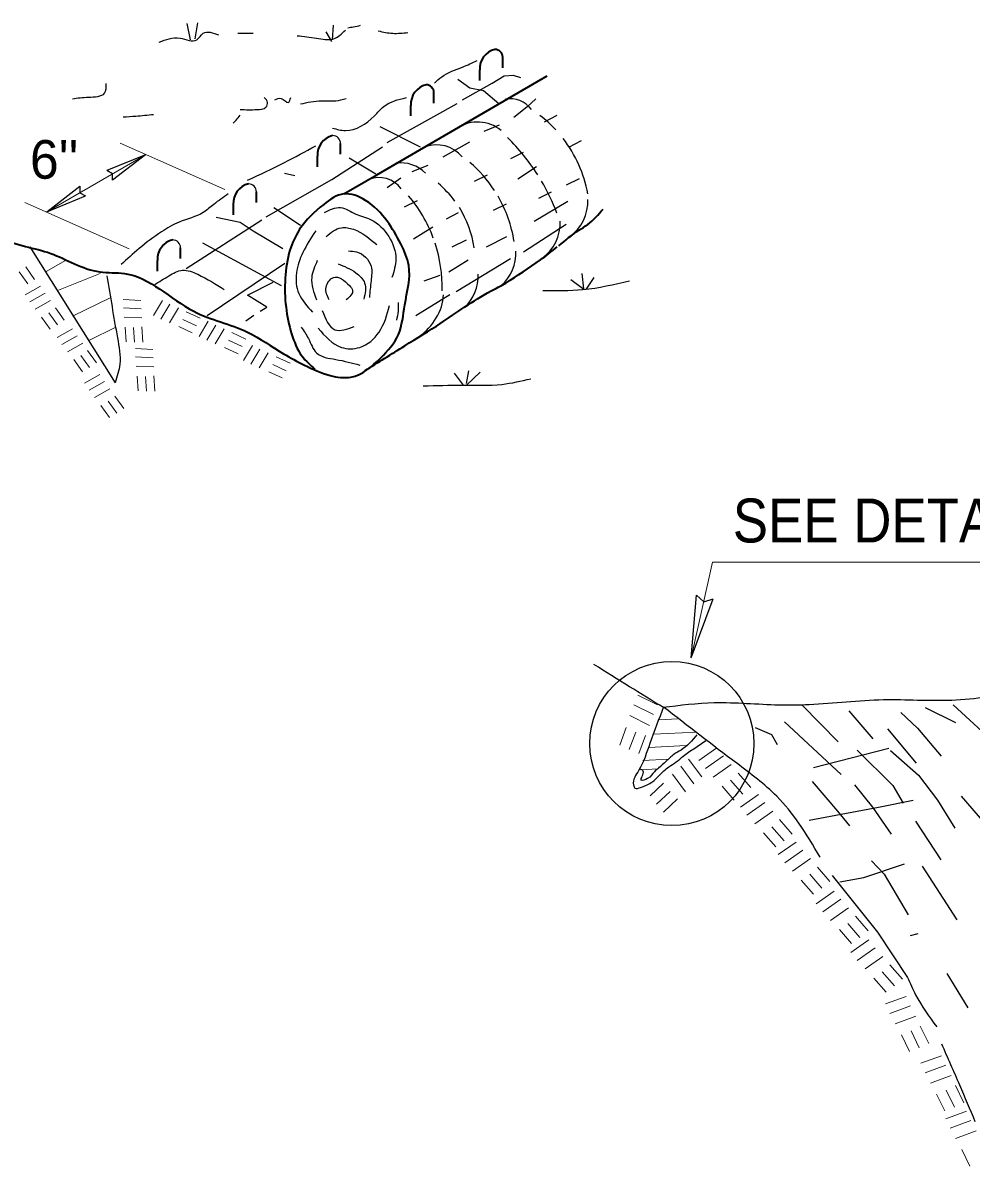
# Model space of a CAD drawing. Extents: x 225 to 596, y -309 to -30.
# Drawn here: x 454.17 to 483.31, y -135.75 to -100.62 of the extents above; entities that cross this region are included whole.
import ezdxf
from ezdxf.enums import TextEntityAlignment as Align

# ---------------------------------------------------------------- set-up
doc = ezdxf.new("R2010")
doc.units = 0
doc.header["$LTSCALE"] = 0.48
doc.layers.add('1', color=7, linetype='Continuous', lineweight=25)
doc.layers.add('60', color=7, linetype='Continuous')

msp = doc.modelspace()

# ---------------------------------------------------------------- linework, layer by layer
at = {"layer": '1'}
for p, q in [((459.3195, -101.138), (459.2212, -100.6437)), ((459.4678, -101.1138), (459.542, -100.6196)), ((463.6857, -101.138), (463.7107, -100.6937)), ((463.6607, -101.1872), (463.4882, -100.8912)), ((465.3633, -104.2974), (467.516, -103.094)), ((470.1962, -103.6573), (470.5913, -103.459)), ((465.1417, -103.804), (466.3826, -104.4266)), ((468.3477, -103.9515), (468.8161, -103.7548)), ((467.0893, -104.7416), (467.9035, -104.2732)), ((470.9471, -104.4366), (471.3422, -104.2391)), ((457.9352, -104.6716), (456.7543, -105.1557)), ((457.9352, -104.6716), (456.9285, -105.4567)), ((469.1619, -104.7916), (469.5562, -104.5941)), ((464.2007, -104.7674), (465.0175, -105.2608)), ((466.1284, -105.1867), (466.6209, -104.9891)), ((469.3837, -105.4083), (469.9512, -105.0382)), ((462.2056, -105.2358), (462.5264, -105.3092)), ((465.3633, -105.68), (465.7825, -105.3833)), ((468.0518, -105.4825), (468.4469, -105.285)), ((454.9075, -106.4243), (455.9151, -105.6392)), ((470.8762, -105.6), (471.2713, -105.4017)), ((454.9075, -106.4243), (456.0901, -105.94)), ((465.8983, -106.2759), (466.2934, -106.0783)), ((469.8778, -106.7167), (470.9171, -106.1)), ((470.0212, -106.0067), (470.4162, -105.8092)), ((461.8856, -106.2968), (462.6981, -106.8376)), ((467.1885, -106.6426), (467.5585, -106.4451)), ((468.6327, -106.3759), (469.0277, -106.1783)), ((459.1837, -108.1702), (461.5155, -106.6676)), ((466.1776, -107.2602), (466.7692, -106.8901)), ((469.557, -107.6593), (470.8612, -106.8092)), ((454.3866, -107.5068), (457.001, -111.6788)), ((459.6937, -107.376), (462.1072, -108.6911)), ((467.3618, -107.5068), (467.8052, -107.2843)), ((468.4219, -107.5068), (469.0386, -107.1859)), ((467.4885, -108.8786), (469.1602, -107.8585)), ((459.8354, -109.6162), (462.2164, -108.0002)), ((467.2627, -108.2718), (467.8543, -107.9018)), ((466.4976, -108.5436), (466.9909, -108.3711)), ((471.4063, -108.8144), (471.0121, -108.5186)), ((471.4063, -108.7903), (471.3572, -108.3211)), ((471.4805, -108.8144), (471.7272, -108.4453)), ((466.2409, -109.6162), (467.2902, -108.9644)), ((461.0213, -109.7778), (461.2688, -109.6045)), ((467.8052, -111.703), (467.8793, -111.3079)), ((467.8052, -111.753), (468.2244, -111.3571)), ((467.7068, -111.753), (467.4352, -111.3821)), ((474.7082, -120.132), (474.8724, -118.2043)), ((474.7082, -120.132), (475.3866, -118.3202)), ((478.1227, -121.5879), (479.2252, -122.7147)), ((479.5561, -121.7587), (480.2945, -122.6238)), ((481.8988, -121.6562), (482.8322, -122.123)), ((477.5768, -122.1005), (479.3169, -123.7164)), ((480.7396, -122.3163), (481.6262, -123.3747)), ((478.4635, -123.5006), (480.7846, -122.9081)), ((483.0023, -124.3882), (483.7189, -125.2182)), ((481.6029, -125.1508), (482.3772, -126.345)), ((481.808, -126.5383), (482.8773, -128.1885)), ((481.4446, -128.6668), (481.683, -128.6093)), ((482.563, -129.8377), (483.2122, -130.8887))]:
    msp.add_line(p, q, dxfattribs=at)
at = {"layer": '1', "lineweight": 35}
for p, q in [((468.9186, -102.0047), (468.9186, -101.6788)), ((468.2094, -102.3922), (468.2094, -102.0664)), ((466.8026, -103.0923), (466.8026, -102.7664)), ((466.0934, -103.4807), (466.0934, -103.1548)), ((463.9298, -104.6541), (463.9298, -104.3282)), ((463.2207, -105.0424), (463.2207, -104.7157)), ((461.3463, -106.1358), (461.3463, -105.81)), ((460.6371, -106.5234), (460.6371, -106.1975)), ((459.0153, -107.8577), (459.0153, -107.5318)), ((458.3053, -108.2452), (458.3053, -107.9193))]:
    msp.add_line(p, q, dxfattribs=at)
at = {"layer": '1', "lineweight": 13}
for p, q in [((457.1627, -104.3157), (460.3737, -105.7433)), ((454.9233, -106.4176), (457.9361, -104.6724)), ((454.2299, -106.1392), (457.4402, -107.5677)), ((454.2574, -108.1168), (454.5299, -108.5011)), ((454.88, -108.256), (455.4808, -107.9227)), ((454.0524, -108.2702), (454.3174, -108.6427)), ((455.2675, -108.8319), (456.5484, -108.3194)), ((454.2391, -108.9786), (454.7092, -108.7127)), ((454.3816, -109.1911), (454.8508, -108.9252)), ((454.5499, -109.4187), (455.02, -109.1519)), ((455.6943, -109.6295), (456.8552, -109.0744)), ((457.2552, -109.1219), (457.7944, -109.1494)), ((458.1836, -109.6128), (458.4611, -109.1486)), ((458.4127, -109.727), (458.6894, -109.2627)), ((454.965, -109.5295), (455.23, -109.902)), ((455.17, -109.3762), (455.4425, -109.7595)), ((457.261, -109.3787), (457.8003, -109.4062)), ((458.6711, -109.8412), (458.9487, -109.377)), ((459.1895, -109.4978), (459.6162, -109.697)), ((454.745, -109.6612), (455.01, -110.0337)), ((457.281, -109.6603), (457.8211, -109.6878)), ((457.8277, -109.957), (457.8519, -110.4271)), ((458.9603, -109.9553), (459.3753, -110.1487)), ((459.0862, -109.7328), (459.502, -109.9253)), ((459.5903, -110.2545), (459.8671, -109.7903)), ((459.8187, -110.3687), (460.0962, -109.9053)), ((455.2258, -110.287), (455.6959, -110.0203)), ((455.3683, -110.4996), (455.8384, -110.2337)), ((456.2117, -110.3703), (457.0093, -109.9812)), ((457.316, -109.9687), (457.3402, -110.4262)), ((457.5718, -109.9762), (457.596, -110.4329)), ((460.0779, -110.4838), (460.3546, -110.0195)), ((460.5954, -110.1395), (461.023, -110.3387)), ((455.5367, -110.7271), (456.0068, -110.4612)), ((457.6252, -110.6287), (458.1644, -110.6562)), ((460.3662, -110.5971), (460.7812, -110.7904)), ((460.4929, -110.3745), (460.908, -110.5671)), ((460.9472, -110.9946), (461.2238, -110.5312)), ((461.1755, -111.1096), (461.4522, -110.6454)), ((455.7309, -110.9688), (455.9967, -111.3413)), ((455.9509, -110.8379), (456.2167, -111.2104)), ((456.1559, -110.6837), (456.4292, -111.0679)), ((457.631, -110.8846), (458.1703, -110.9112)), ((461.4338, -111.2237), (461.7113, -110.7604)), ((461.9522, -110.8804), (462.3789, -111.0796)), ((457.6518, -111.1662), (458.1911, -111.1929)), ((461.723, -111.3387), (462.1381, -111.5305)), ((461.8488, -111.1154), (462.2647, -111.3079)), ((456.0642, -111.6947), (456.5342, -111.428)), ((456.2059, -111.9063), (456.6768, -111.6405)), ((457.686, -111.4747), (457.7102, -111.9313)), ((457.9419, -111.4822), (457.9669, -111.9388)), ((458.1977, -111.4622), (458.2227, -111.933)), ((456.3751, -112.1338), (456.8452, -111.8672)), ((456.5693, -112.3763), (456.8352, -112.7489)), ((456.7902, -112.2455), (457.0552, -112.6172)), ((456.9952, -112.0913), (457.2677, -112.4748)), ((475.3682, -117.1976), (474.7074, -120.132)), ((475.3682, -117.1976), (487.5509, -117.1976)), ((473.0648, -121.2771), (473.6698, -121.5771)), ((472.8272, -121.9063), (473.4315, -122.2072)), ((472.9439, -121.5729), (473.5498, -121.873)), ((473.7257, -122.0413), (474.2873, -122.0122)), ((472.7122, -122.2772), (472.5122, -122.8138)), ((473.0023, -122.4138), (472.8022, -122.9497)), ((473.3047, -122.5188), (473.0989, -123.0706)), ((473.5507, -122.4763), (474.8666, -122.4147)), ((473.404, -122.8889), (474.5574, -122.8238)), ((474.9474, -123.2897), (475.5, -122.9022)), ((473.2222, -123.2889), (474.009, -123.2497)), ((474.6249, -123.2514), (475.0316, -123.7906)), ((475.1491, -123.5373), (475.7025, -123.1489)), ((473.1464, -123.5747), (473.6865, -123.5472)), ((474.3849, -123.4622), (474.7916, -124.0015)), ((475.3866, -123.7997), (475.9392, -123.4114)), ((473.8615, -123.9882), (473.4432, -124.3782)), ((474.1315, -123.7081), (474.5366, -124.2473)), ((475.9158, -123.8872), (476.2917, -124.319)), ((476.1525, -123.6722), (476.5384, -124.1165)), ((474.0607, -124.2398), (473.6423, -124.6298)), ((475.6575, -124.0773), (476.0325, -124.509)), ((476.2208, -124.7232), (476.7742, -124.3357)), ((474.284, -124.469), (473.8532, -124.8707)), ((476.4233, -124.9707), (476.9759, -124.5832)), ((476.6601, -125.2332), (477.2134, -124.8457)), ((477.1892, -125.3216), (477.5652, -125.7532)), ((477.4267, -125.1058), (477.8127, -125.5507)), ((476.9317, -125.5108), (477.3076, -125.9424)), ((477.3809, -126.1808), (477.9335, -125.7924)), ((477.5835, -126.4275), (478.136, -126.04)), ((477.821, -126.69), (478.3727, -126.3025)), ((478.3502, -126.7783), (478.7252, -127.2101)), ((478.5869, -126.5625), (478.9727, -127.0075)), ((478.0918, -126.9683), (478.4668, -127.4001)), ((478.5528, -127.6934), (479.1053, -127.3059)), ((478.7552, -127.9409), (479.3077, -127.5534)), ((478.9919, -128.2035), (479.5444, -127.8159)), ((479.7578, -128.0759), (480.1437, -128.521)), ((479.2627, -128.481), (479.6387, -128.9127)), ((479.5211, -128.2918), (479.8962, -128.7235)), ((479.6103, -129.1852), (480.1628, -128.7968)), ((479.8128, -129.4319), (480.3653, -129.0435)), ((480.0503, -129.6944), (480.6028, -129.3061)), ((480.8162, -129.5669), (481.2021, -130.0111)), ((480.3212, -129.9727), (480.6971, -130.4045)), ((480.5795, -129.7827), (480.9546, -130.2137)), ((480.6846, -130.7695), (481.3196, -130.5387)), ((480.8162, -131.0612), (481.4504, -130.8303)), ((480.9771, -131.3762), (481.6121, -131.1445)), ((481.1671, -131.7146), (481.4179, -132.2287)), ((481.4654, -131.5987), (481.7163, -132.1129)), ((481.7497, -131.4512), (482.008, -131.9812)), ((481.7663, -132.5938), (482.4005, -132.363)), ((481.898, -132.8847), (482.5322, -132.6538)), ((482.0588, -133.1997), (482.693, -132.9688)), ((482.5472, -133.4222), (482.7981, -133.9373)), ((482.8314, -133.2755), (483.0889, -133.8047)), ((482.2488, -133.5389), (482.4997, -134.0531)), ((482.5388, -134.2947), (483.1731, -134.0631)), ((482.6705, -134.5857), (483.3047, -134.354)), ((482.8314, -134.9007), (483.4656, -134.669)), ((483.0214, -135.239), (483.2714, -135.7533))]:
    msp.add_line(p, q, dxfattribs=at)
at = {"layer": '1'}
for points in [[(467.6818, -102.9889), (468.5944, -102.4706), (468.9644, -102.2489), (469.2362, -102.2239), (469.4578, -102.2981)], [(467.5335, -102.3473), (467.9035, -102.6189), (468.3227, -102.6931), (468.7919, -103.094)], [(469.932, -102.9531), (469.6553, -103.2115), (469.2603, -103.5323)], [(461.6497, -106.5826), (463.6607, -105.4333), (465.2208, -104.4266)], [(456.9285, -105.4567), (456.9252, -105.2558), (456.7543, -105.1557)], [(455.9151, -105.6392), (455.9192, -105.84), (456.0901, -105.94)], [(460.1087, -106.5934), (460.8497, -106.7409), (461.2438, -107.0126), (462.1564, -107.556)], [(461.4663, -109.4812), (461.663, -109.3587), (461.0713, -108.9877), (461.8605, -108.5927)], [(474.8724, -118.2043), (475.0991, -118.4077), (475.3866, -118.3202)], [(481.1479, -121.8162), (481.6604, -122.2938), (482.388, -123.1589)], [(482.7639, -121.5771), (484.1623, -122.863), (484.5948, -123.2956)], [(476.6776, -122.2705), (477.1784, -122.488), (477.3492, -122.7947)], [(479.8062, -122.9656), (480.9096, -124.0573), (481.2279, -124.604)], [(480.8296, -122.9764), (481.6947, -123.7389), (482.2747, -124.5023), (482.8089, -125.3666)], [(478.4302, -123.9323), (479.2027, -124.8432), (479.5786, -125.2982)], [(479.727, -124.0348), (480.2837, -124.7182), (480.8521, -125.5482)], [(478.3385, -125.1166), (480.4653, -124.7182), (481.5346, -124.5023)], [(479.2719, -127.0167), (480.0103, -126.88), (481.2621, -126.4592)], [(480.2495, -126.3683), (480.6362, -126.7775), (481.3762, -128.0292)], [(479.0436, -126.8233), (480.432, -128.5643), (481.3529, -129.9528)]]:
    msp.add_lwpolyline(points, dxfattribs=at)
at = {"layer": '1', "lineweight": 35}
msp.add_lwpolyline([(464.0358, -105.8775), (465.0425, -105.285), (470.2788, -102.2439)], dxfattribs=at)
at = {"layer": '1'}
msp.add_circle((474.1129, -122.7661), 2.5218, dxfattribs=at)
at = {"layer": '1', "lineweight": 35}
for centre, radius, start, end in [((468.8174, -102.0287), 0.6093, 103.19172, 183.55193), ((468.6769, -101.6772), 0.2418, 359.66257, 89.66465), ((466.7013, -103.1168), 0.6093, 103.19172, 183.55193), ((466.5609, -102.7652), 0.2418, 359.66257, 89.66465), ((463.8286, -104.6784), 0.6093, 103.19172, 183.55193), ((461.245, -106.16), 0.6093, 103.19172, 183.55193), ((458.9139, -107.8815), 0.6093, 103.19172, 183.55193)]:
    msp.add_arc(centre, radius, start, end, dxfattribs=at)
at = {"layer": '1'}
for centre, radius, start, end in [((469.1478, -103.7588), 0.8061, 36.1101, 100.81416), ((467.6413, -106.5969), 3.9582, 42.83139, 52.34576), ((468.1396, -104.8187), 1.1517, 50.99758, 122.38371), ((463.6882, -104.3269), 0.2418, 359.66257, 89.66465), ((464.3991, -108.845), 6.6253, 32.42004, 45.20077), ((467.6413, -106.5969), 3.9582, 10.53139, 37.7714), ((466.879, -105.397), 1.0303, 39.83682, 109.75662), ((465.8011, -105.9598), 1.0349, 44.18596, 99.05923), ((465.2935, -107.969), 4.0228, 33.08639, 49.51596), ((465.1156, -106.214), 0.8408, 36.35793, 111.9114), ((461.1045, -105.8085), 0.2418, 359.66257, 89.66465), ((464.883, -107.9955), 3.1894, 36.50615, 50.13141), ((464.3991, -108.845), 6.6253, 21.01571, 30.52093), ((462.6858, -108.7546), 4.3703, 20.37617, 40.26316), ((465.2935, -107.969), 4.0228, 9.08419, 30.14292), ((470.1947, -106.097), 1.3396, 305.16342, 2.27673), ((464.883, -107.9955), 3.1894, 8.39031, 32.14172), ((469.3446, -106.7634), 1.3396, 305.16342, 2.27673), ((458.7734, -107.53), 0.2418, 359.66257, 89.66465), ((462.6858, -108.7546), 4.3703, 358.73384, 18.25899), ((467.9843, -107.6848), 1.3396, 311.44233, 2.27673), ((466.8217, -108.394), 1.3396, 312.91106, 2.27673)]:
    msp.add_arc(centre, radius, start, end, dxfattribs=at)
msp.add_ellipse((465.5609, -109.1737), major_axis=(1.3325, 0.9387), ratio=0.821854, start_param=4.712389, end_param=5.7092043, dxfattribs=at)
for points in [[(464.1549, -100.7679), (464.3274, -100.7429), (464.5491, -100.6937)], [(458.3578, -101.2122), (458.9995, -101.0888), (459.517, -101.138), (459.7145, -100.9404), (460.1837, -100.9896)], [(460.7754, -100.9404), (461.0213, -100.9404), (461.2438, -100.9404)], [(462.6006, -101.0147), (463.1923, -101.0888), (463.7107, -101.1138), (464.0807, -100.8413)], [(465.0917, -100.8662), (465.5358, -100.9404), (466.0042, -100.9162)], [(466.8184, -102.4706), (467.0401, -102.2731), (467.6818, -101.978), (468.126, -101.7797)], [(455.6943, -102.9506), (456.1876, -102.9014), (456.681, -102.7781), (456.7302, -102.4822)], [(460.8497, -103.2857), (461.3672, -103.2857), (461.6388, -103.2115), (461.688, -103.0631), (461.5897, -102.9156)], [(461.9097, -102.9889), (462.1072, -102.9398), (462.3289, -103.0631), (462.4031, -102.9156)], [(462.6997, -103.1123), (463.3407, -103.0139), (463.784, -103.0139), (464.1058, -102.9398)], [(463.6857, -103.8532), (464.0807, -103.9273), (464.9683, -103.4832), (465.265, -103.1865), (465.955, -102.9156)], [(457.2477, -103.5082), (457.6427, -103.4832), (458.1852, -103.434)], [(460.6271, -103.7048), (460.7254, -103.6065), (460.8497, -103.4582)], [(461.0713, -105.4575), (462.2056, -104.9141), (463.1682, -104.3966)], [(460.4796, -105.8775), (460.0354, -106.1983), (459.7145, -106.4451), (458.9745, -106.7409), (458.4319, -107.0376), (457.7411, -107.556), (457.1885, -108.0452)], [(463.439, -106.4451), (463.9323, -106.2968), (464.4007, -106.4942), (464.8691, -106.6676), (465.4125, -107.1859), (465.6342, -107.8768), (465.5117, -108.4453)], [(463.1682, -107.0126), (462.7731, -107.6793), (462.5756, -108.2969), (462.6497, -108.9386), (463.069, -109.5062)], [(463.4882, -107.1859), (463.9573, -106.9142), (464.3274, -106.9634), (465.0425, -107.4327)], [(464.1791, -107.6302), (464.4257, -107.6552), (464.8691, -108.0993), (464.8691, -108.5436), (464.8207, -109.0619)], [(458.2102, -108.6669), (458.6536, -108.3952), (459.0728, -108.2227), (459.542, -108.3461), (460.3554, -108.8144)], [(463.2173, -107.926), (463.0448, -108.4453), (463.1923, -109.1361)], [(463.859, -108.0252), (464.4007, -108.2969), (464.6724, -108.6169), (464.6482, -109.1111)], [(456.7543, -108.3952), (457.0752, -110.2962), (457.1493, -111.1112), (457.001, -111.6788)], [(463.5865, -109.1361), (463.4882, -108.7411), (463.7107, -108.4453), (464.2041, -108.6911), (464.3024, -108.8394), (464.1058, -109.1361)], [(470.1487, -108.8394), (471.3822, -108.8144), (472.8123, -108.5436)], [(465.6592, -109.7528), (465.7083, -109.4812), (465.7083, -109.2103)], [(463.2415, -109.9995), (463.9573, -110.5921), (464.5241, -110.5921), (465.1167, -110.1237), (465.4375, -109.3086)], [(463.3648, -109.4562), (463.7598, -110.0495), (464.3516, -109.9503)], [(462.7239, -109.9753), (462.9457, -110.3203), (463.1923, -110.7646), (463.784, -110.9629), (464.5241, -111.1354)], [(466.4734, -111.7772), (467.6818, -111.753), (468.8902, -111.728), (469.7787, -111.5555)], [(473.8582, -121.6604), (472.8106, -121.0196), (471.7188, -120.3362)], [(473.8407, -121.6521), (475.4149, -121.5087), (477.4059, -121.5771), (478.3385, -121.5654), (480.6137, -121.4179), (482.7181, -121.4287), (484.8791, -121.1904), (487.1201, -121.0304), (487.9051, -121.0421)], [(473.8615, -121.6429), (473.4373, -122.7622), (473.0964, -123.5897), (472.9348, -124.0415), (472.9797, -124.1382), (473.1547, -124.114), (473.519, -123.9398), (473.7207, -123.7522), (474.0248, -123.4822), (474.2498, -123.3323), (474.4574, -123.1556), (474.6266, -123.0281), (474.8016, -122.9189), (475.1591, -122.673)], [(478.6686, -126.2542), (478.0202, -125.2182), (477.3376, -124.3882), (476.1092, -123.3747), (473.8582, -121.6437)], [(474.8816, -122.5005), (474.3974, -122.9672), (474.174, -123.1031), (473.9307, -123.3189), (473.7048, -123.5214), (473.5765, -123.6356), (473.3673, -123.8456), (473.1747, -123.8931), (473.2347, -123.6131), (473.1322, -123.5506)], [(481.3529, -129.9528), (481.6054, -130.4878), (482.2547, -131.4762)], [(483.4381, -134.3907), (482.9647, -133.2697), (482.4088, -132.0021)]]:
    msp.add_spline(points, degree=3, dxfattribs=at)
at = {"layer": '1', "lineweight": 35}
for points in [[(452.2406, -107.1118), (452.3148, -106.8651), (453.3507, -107.1609), (455.0275, -107.7043), (456.5326, -108.2718), (457.2968, -108.3211), (459.4187, -109.4812), (461.0713, -110.1237), (462.1814, -110.7896), (462.8222, -111.1354), (463.6115, -111.4563), (464.2532, -111.5055), (465.1658, -110.9137), (465.7083, -110.1978), (465.9058, -109.2844), (466.0292, -108.0743), (465.7825, -107.4085), (465.3633, -106.7167), (464.6974, -106.075), (464.0316, -105.8775), (463.4148, -106.1983), (462.6747, -106.9634), (462.3781, -107.6052), (462.2306, -108.4694), (462.2556, -109.3587), (462.4281, -110.1728), (462.7489, -110.8637), (463.1432, -111.2587)], [(470.6404, -107.476), (471.2588, -106.9884), (471.5297, -106.8159), (472.0005, -106.3417)], [(469.0119, -108.6178), (470.0745, -107.9018), (470.5929, -107.5068)], [(466.9867, -109.8678), (468.5453, -108.8644), (469.0136, -108.6169)], [(464.6782, -111.3121), (465.9058, -110.5429), (467.0159, -109.852)]]:
    msp.add_spline(points, degree=3, dxfattribs=at)

# ---------------------------------------------------------------- texts
at = {"layer": '1', "width": 0.9}
msp.add_text("SEE DETAIL 'B'", height=1.35, dxfattribs=at).set_placement((481.7592, -116.5875), align=Align.CENTER)
at = {"layer": '60'}
msp.add_text("6''                    ", height=1.188, dxfattribs=at).set_placement((454.3866, -105.4092))

doc.saveas('drawing.dxf')
